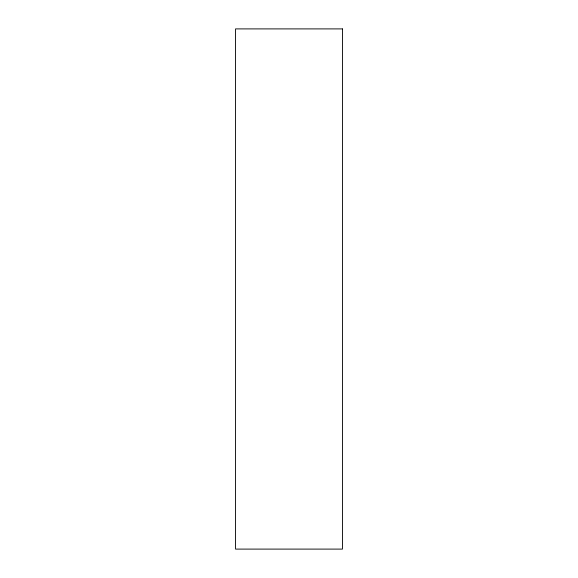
<?xml version="1.0" encoding="UTF-8"?>
<svg xmlns="http://www.w3.org/2000/svg" width="578" height="578" viewBox="0 0 578 578"><rect width="100%" height="100%" fill="white"/><g stroke="black" fill="none" stroke-linecap="round" stroke-linejoin="round"><path stroke-width="0.87" d="M342.436 28.9L235.564 28.9L235.564 549.1L342.436 549.1L342.436 28.9"/></g></svg>
